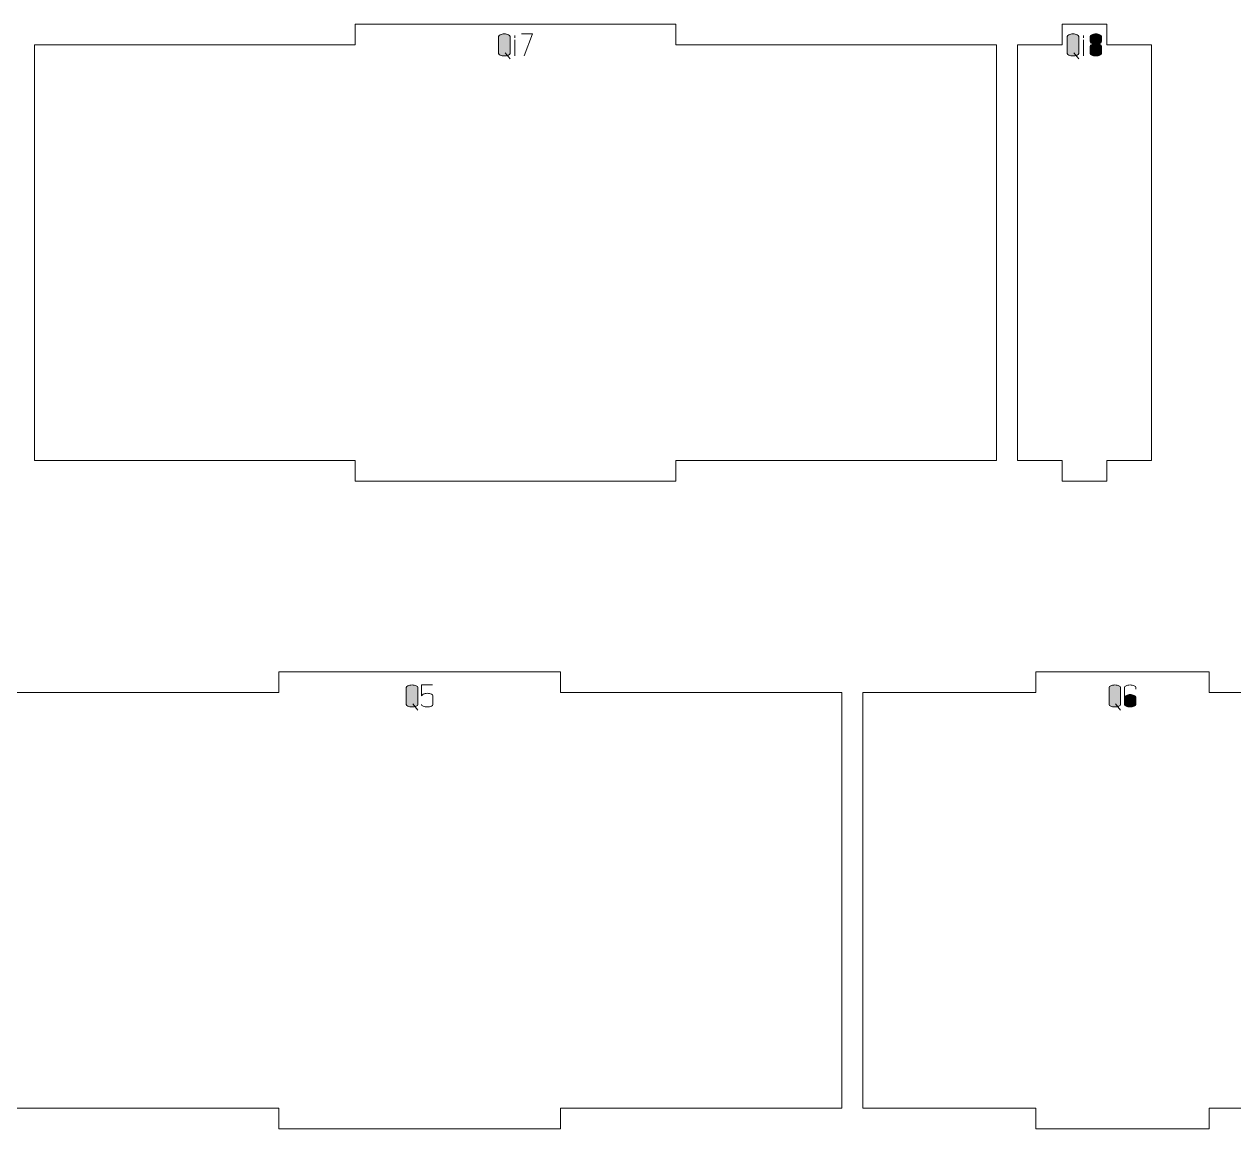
# Model space of a CAD drawing. Header units: centimetres. Extents: x -249 to 275, y -506 to 461.
# Drawn here: x 77.94 to 95.42, y 132.73 to 148.68 of the extents above; entities that cross this region are included whole.
import ezdxf

# ---------------------------------------------------------------- set-up
doc = ezdxf.new("R2010")
doc.units = ezdxf.units.CM
doc.header["$MEASUREMENT"] = 0
doc.layers.add('Capa 1', color=7, linetype='Continuous')

msp = doc.modelspace()

# ---------------------------------------------------------------- hatches: boundary and pattern name
at = {"layer": 'Capa 1', "true_color": 0x3e4095}
h = msp.add_hatch(color=175, dxfattribs=at)
edge = h.paths.add_edge_path()
edge.add_spline(control_points=[(84.79871, 148.26061), (84.79871, 148.25083), (84.80658, 148.2425), (84.82233, 148.23562), (84.83807, 148.22874), (84.85772, 148.2253), (84.88126, 148.2253), (84.9048, 148.2253), (84.92445, 148.22874), (84.94019, 148.23562), (84.95594, 148.2425), (84.96381, 148.25083), (84.96381, 148.26061), (84.96381, 148.26061), (84.96381, 148.50643), (84.96381, 148.50643), (84.96381, 148.51621), (84.95594, 148.52454), (84.94019, 148.53142), (84.92445, 148.5383), (84.9048, 148.54174), (84.88126, 148.54174), (84.85772, 148.54174), (84.83807, 148.5383), (84.82233, 148.53142), (84.80658, 148.52454), (84.79871, 148.51621), (84.79871, 148.50643), (84.79871, 148.50643), (84.79871, 148.26061), (84.79871, 148.26061)], knot_values=[0, 0, 0, 0, 0.1, 0.1, 0.1, 0.2, 0.2, 0.2, 0.3, 0.3, 0.3, 0.4, 0.4, 0.4, 0.5, 0.5, 0.5, 0.6, 0.6, 0.6, 0.7, 0.7, 0.7, 0.8, 0.8, 0.8, 0.9, 0.9, 0.9, 1, 1, 1, 1], degree=3, periodic=1)
h = msp.add_hatch(color=175, dxfattribs=at)
edge = h.paths.add_edge_path()
edge.add_spline(control_points=[(84.96381, 148.26061), (84.96381, 148.25083), (84.95594, 148.2425), (84.94019, 148.23562), (84.92445, 148.22874), (84.9048, 148.2253), (84.88126, 148.2253), (84.85772, 148.2253), (84.83807, 148.22874), (84.82233, 148.23562), (84.80658, 148.2425), (84.79871, 148.25083), (84.79871, 148.26061), (84.79871, 148.26061), (84.79871, 148.50643), (84.79871, 148.50643), (84.79871, 148.51621), (84.80658, 148.52454), (84.82233, 148.53142), (84.83807, 148.5383), (84.85772, 148.54174), (84.88126, 148.54174), (84.9048, 148.54174), (84.92445, 148.5383), (84.94019, 148.53142), (84.95594, 148.52454), (84.96381, 148.51621), (84.96381, 148.50643), (84.96381, 148.50643), (84.96381, 148.26061), (84.96381, 148.26061)], knot_values=[0, 0, 0, 0, 0.1, 0.1, 0.1, 0.2, 0.2, 0.2, 0.3, 0.3, 0.3, 0.4, 0.4, 0.4, 0.5, 0.5, 0.5, 0.6, 0.6, 0.6, 0.7, 0.7, 0.7, 0.8, 0.8, 0.8, 0.9, 0.9, 0.9, 1, 1, 1, 1], degree=3, periodic=1)
h = msp.add_hatch(color=175, dxfattribs=at)
edge = h.paths.add_edge_path()
edge.add_spline(control_points=[(85.03397, 148.48808), (85.03397, 148.48808), (85.03443, 148.52064), (85.03443, 148.52064), (85.03443, 148.52064), (85.03397, 148.48808), (85.03397, 148.48808)], knot_values=[0, 0, 0, 0, 0.5, 0.5, 0.5, 1, 1, 1, 1], degree=3, periodic=1)
h = msp.add_hatch(color=175, dxfattribs=at)
edge = h.paths.add_edge_path()
edge.add_spline(control_points=[(85.03397, 148.2253), (85.03397, 148.2253), (85.03397, 148.45919), (85.03397, 148.45919), (85.03397, 148.45919), (85.03397, 148.2253), (85.03397, 148.2253)], knot_values=[0, 0, 0, 0, 0.5, 0.5, 0.5, 1, 1, 1, 1], degree=3, periodic=1)
h = msp.add_hatch(color=175, dxfattribs=at)
edge = h.paths.add_edge_path()
edge.add_spline(control_points=[(85.16743, 148.2253), (85.16743, 148.2253), (85.28851, 148.54174), (85.28851, 148.54174), (85.28851, 148.54174), (85.12891, 148.54174), (85.12891, 148.54174), (85.12891, 148.54174), (85.28851, 148.54174), (85.28851, 148.54174), (85.28851, 148.54174), (85.16743, 148.2253), (85.16743, 148.2253)], knot_values=[0, 0, 0, 0, 0.25, 0.25, 0.25, 0.5, 0.5, 0.5, 0.75, 0.75, 0.75, 1, 1, 1, 1], degree=3, periodic=1)
h = msp.add_hatch(color=175, dxfattribs=at)
edge = h.paths.add_edge_path()
edge.add_spline(control_points=[(93.01522, 148.26061), (93.01522, 148.25083), (93.02309, 148.2425), (93.03884, 148.23562), (93.05458, 148.22874), (93.07423, 148.2253), (93.09777, 148.2253), (93.12131, 148.2253), (93.14096, 148.22874), (93.1567, 148.23562), (93.17245, 148.2425), (93.18032, 148.25083), (93.18032, 148.26061), (93.18032, 148.26061), (93.18032, 148.50643), (93.18032, 148.50643), (93.18032, 148.51621), (93.17245, 148.52454), (93.1567, 148.53142), (93.14096, 148.5383), (93.12131, 148.54174), (93.09777, 148.54174), (93.07423, 148.54174), (93.05458, 148.5383), (93.03884, 148.53142), (93.02309, 148.52454), (93.01522, 148.51621), (93.01522, 148.50643), (93.01522, 148.50643), (93.01522, 148.26061), (93.01522, 148.26061)], knot_values=[0, 0, 0, 0, 0.1, 0.1, 0.1, 0.2, 0.2, 0.2, 0.3, 0.3, 0.3, 0.4, 0.4, 0.4, 0.5, 0.5, 0.5, 0.6, 0.6, 0.6, 0.7, 0.7, 0.7, 0.8, 0.8, 0.8, 0.9, 0.9, 0.9, 1, 1, 1, 1], degree=3, periodic=1)
h = msp.add_hatch(color=175, dxfattribs=at)
edge = h.paths.add_edge_path()
edge.add_spline(control_points=[(93.18032, 148.26061), (93.18032, 148.25083), (93.17245, 148.2425), (93.1567, 148.23562), (93.14096, 148.22874), (93.12131, 148.2253), (93.09777, 148.2253), (93.07423, 148.2253), (93.05458, 148.22874), (93.03884, 148.23562), (93.02309, 148.2425), (93.01522, 148.25083), (93.01522, 148.26061), (93.01522, 148.26061), (93.01522, 148.50643), (93.01522, 148.50643), (93.01522, 148.51621), (93.02309, 148.52454), (93.03884, 148.53142), (93.05458, 148.5383), (93.07423, 148.54174), (93.09777, 148.54174), (93.12131, 148.54174), (93.14096, 148.5383), (93.1567, 148.53142), (93.17245, 148.52454), (93.18032, 148.51621), (93.18032, 148.50643), (93.18032, 148.50643), (93.18032, 148.26061), (93.18032, 148.26061)], knot_values=[0, 0, 0, 0, 0.1, 0.1, 0.1, 0.2, 0.2, 0.2, 0.3, 0.3, 0.3, 0.4, 0.4, 0.4, 0.5, 0.5, 0.5, 0.6, 0.6, 0.6, 0.7, 0.7, 0.7, 0.8, 0.8, 0.8, 0.9, 0.9, 0.9, 1, 1, 1, 1], degree=3, periodic=1)
h = msp.add_hatch(color=175, dxfattribs=at)
edge = h.paths.add_edge_path()
edge.add_spline(control_points=[(93.25048, 148.48808), (93.25048, 148.48808), (93.25094, 148.52064), (93.25094, 148.52064), (93.25094, 148.52064), (93.25048, 148.48808), (93.25048, 148.48808)], knot_values=[0, 0, 0, 0, 0.5, 0.5, 0.5, 1, 1, 1, 1], degree=3, periodic=1)
h = msp.add_hatch(color=175, dxfattribs=at)
edge = h.paths.add_edge_path()
edge.add_spline(control_points=[(93.25048, 148.2253), (93.25048, 148.2253), (93.25048, 148.45919), (93.25048, 148.45919), (93.25048, 148.45919), (93.25048, 148.2253), (93.25048, 148.2253)], knot_values=[0, 0, 0, 0, 0.5, 0.5, 0.5, 1, 1, 1, 1], degree=3, periodic=1)
h = msp.add_hatch(color=175, dxfattribs=at)
edge = h.paths.add_edge_path()
edge.add_spline(control_points=[(93.34542, 148.43213), (93.34542, 148.42418), (93.35108, 148.417), (93.36239, 148.41058), (93.3737, 148.40416), (93.39556, 148.39988), (93.42797, 148.39774), (93.46038, 148.39988), (93.48224, 148.40416), (93.49355, 148.41058), (93.50486, 148.417), (93.51052, 148.42418), (93.51052, 148.43213), (93.51052, 148.43213), (93.51052, 148.50643), (93.51052, 148.50643), (93.51052, 148.51621), (93.50265, 148.52454), (93.4869, 148.53142), (93.47116, 148.5383), (93.45151, 148.54174), (93.42797, 148.54174), (93.40443, 148.54174), (93.38478, 148.5383), (93.36904, 148.53142), (93.35329, 148.52454), (93.34542, 148.51621), (93.34542, 148.50643), (93.34542, 148.50643), (93.34542, 148.43213), (93.34542, 148.43213)], knot_values=[0, 0, 0, 0, 0.1, 0.1, 0.1, 0.2, 0.2, 0.2, 0.3, 0.3, 0.3, 0.4, 0.4, 0.4, 0.5, 0.5, 0.5, 0.6, 0.6, 0.6, 0.7, 0.7, 0.7, 0.8, 0.8, 0.8, 0.9, 0.9, 0.9, 1, 1, 1, 1], degree=3, periodic=1)
h = msp.add_hatch(color=175, dxfattribs=at)
edge = h.paths.add_edge_path()
edge.add_spline(control_points=[(93.42797, 148.2253), (93.40443, 148.2253), (93.38478, 148.22874), (93.36904, 148.23562), (93.35329, 148.2425), (93.34542, 148.25083), (93.34542, 148.26061), (93.34542, 148.26061), (93.34542, 148.3638), (93.34542, 148.3638), (93.34542, 148.37206), (93.35108, 148.37924), (93.36239, 148.38535), (93.3737, 148.39147), (93.39556, 148.3956), (93.42797, 148.39774), (93.39556, 148.39988), (93.3737, 148.40416), (93.36239, 148.41058), (93.35108, 148.417), (93.34542, 148.42418), (93.34542, 148.43213), (93.34542, 148.43213), (93.34542, 148.50643), (93.34542, 148.50643), (93.34542, 148.51621), (93.35329, 148.52454), (93.36904, 148.53142), (93.38478, 148.5383), (93.40443, 148.54174), (93.42797, 148.54174), (93.45151, 148.54174), (93.47116, 148.5383), (93.4869, 148.53142), (93.50265, 148.52454), (93.51052, 148.51621), (93.51052, 148.50643), (93.51052, 148.50643), (93.51052, 148.43213), (93.51052, 148.43213), (93.51052, 148.42418), (93.50486, 148.417), (93.49355, 148.41058), (93.48224, 148.40416), (93.46038, 148.39988), (93.42797, 148.39774), (93.46038, 148.3956), (93.48224, 148.39147), (93.49355, 148.38535), (93.50486, 148.37924), (93.51052, 148.37206), (93.51052, 148.3638), (93.51052, 148.3638), (93.51052, 148.26061), (93.51052, 148.26061), (93.51052, 148.25083), (93.50265, 148.2425), (93.4869, 148.23562), (93.47116, 148.22874), (93.45151, 148.2253), (93.42797, 148.2253)], knot_values=[0, 0, 0, 0, 0.05, 0.05, 0.05, 0.1, 0.1, 0.1, 0.15, 0.15, 0.15, 0.2, 0.2, 0.2, 0.25, 0.25, 0.25, 0.3, 0.3, 0.3, 0.35, 0.35, 0.35, 0.4, 0.4, 0.4, 0.45, 0.45, 0.45, 0.5, 0.5, 0.5, 0.55, 0.55, 0.55, 0.6, 0.6, 0.6, 0.65, 0.65, 0.65, 0.7, 0.7, 0.7, 0.75, 0.75, 0.75, 0.8, 0.8, 0.8, 0.85, 0.85, 0.85, 0.9, 0.9, 0.9, 0.95, 0.95, 0.95, 1, 1, 1, 1], degree=3, periodic=1)
h = msp.add_hatch(color=175, dxfattribs=at)
edge = h.paths.add_edge_path()
edge.add_spline(control_points=[(93.34542, 148.26061), (93.34542, 148.25083), (93.35329, 148.2425), (93.36904, 148.23562), (93.38478, 148.22874), (93.40443, 148.2253), (93.42797, 148.2253), (93.45151, 148.2253), (93.47116, 148.22874), (93.4869, 148.23562), (93.50265, 148.2425), (93.51052, 148.25083), (93.51052, 148.26061), (93.51052, 148.26061), (93.51052, 148.3638), (93.51052, 148.3638), (93.51052, 148.37206), (93.50486, 148.37924), (93.49355, 148.38535), (93.48224, 148.39147), (93.46038, 148.3956), (93.42797, 148.39774), (93.39556, 148.3956), (93.3737, 148.39147), (93.36239, 148.38535), (93.35108, 148.37924), (93.34542, 148.37206), (93.34542, 148.3638), (93.34542, 148.3638), (93.34542, 148.26061), (93.34542, 148.26061)], knot_values=[0, 0, 0, 0, 0.1, 0.1, 0.1, 0.2, 0.2, 0.2, 0.3, 0.3, 0.3, 0.4, 0.4, 0.4, 0.5, 0.5, 0.5, 0.6, 0.6, 0.6, 0.7, 0.7, 0.7, 0.8, 0.8, 0.8, 0.9, 0.9, 0.9, 1, 1, 1, 1], degree=3, periodic=1)
h = msp.add_hatch(color=175, dxfattribs=at)
edge = h.paths.add_edge_path()
edge.add_spline(control_points=[(84.96335, 148.18036), (84.96335, 148.18036), (84.89273, 148.26979), (84.89273, 148.26979), (84.89273, 148.26979), (84.96335, 148.18036), (84.96335, 148.18036)], knot_values=[0, 0, 0, 0, 0.5, 0.5, 0.5, 1, 1, 1, 1], degree=3, periodic=1)
h = msp.add_hatch(color=175, dxfattribs=at)
edge = h.paths.add_edge_path()
edge.add_spline(control_points=[(93.17986, 148.18036), (93.17986, 148.18036), (93.10924, 148.26979), (93.10924, 148.26979), (93.10924, 148.26979), (93.17986, 148.18036), (93.17986, 148.18036)], knot_values=[0, 0, 0, 0, 0.5, 0.5, 0.5, 1, 1, 1, 1], degree=3, periodic=1)
h = msp.add_hatch(color=175, dxfattribs=at)
edge = h.paths.add_edge_path()
edge.add_spline(control_points=[(83.46508, 138.85955), (83.46508, 138.84977), (83.47295, 138.84144), (83.4887, 138.83456), (83.50444, 138.82768), (83.52409, 138.82424), (83.54763, 138.82424), (83.57117, 138.82424), (83.59082, 138.82768), (83.60656, 138.83456), (83.62231, 138.84144), (83.63018, 138.84977), (83.63018, 138.85955), (83.63018, 138.85955), (83.63018, 139.10537), (83.63018, 139.10537), (83.63018, 139.11515), (83.62231, 139.12348), (83.60656, 139.13036), (83.59082, 139.13724), (83.57117, 139.14068), (83.54763, 139.14068), (83.52409, 139.14068), (83.50444, 139.13724), (83.4887, 139.13036), (83.47295, 139.12348), (83.46508, 139.11515), (83.46508, 139.10537), (83.46508, 139.10537), (83.46508, 138.85955), (83.46508, 138.85955)], knot_values=[0, 0, 0, 0, 0.1, 0.1, 0.1, 0.2, 0.2, 0.2, 0.3, 0.3, 0.3, 0.4, 0.4, 0.4, 0.5, 0.5, 0.5, 0.6, 0.6, 0.6, 0.7, 0.7, 0.7, 0.8, 0.8, 0.8, 0.9, 0.9, 0.9, 1, 1, 1, 1], degree=3, periodic=1)
h = msp.add_hatch(color=175, dxfattribs=at)
edge = h.paths.add_edge_path()
edge.add_spline(control_points=[(83.63018, 138.85955), (83.63018, 138.84977), (83.62231, 138.84144), (83.60656, 138.83456), (83.59082, 138.82768), (83.57117, 138.82424), (83.54763, 138.82424), (83.52409, 138.82424), (83.50444, 138.82768), (83.4887, 138.83456), (83.47295, 138.84144), (83.46508, 138.84977), (83.46508, 138.85955), (83.46508, 138.85955), (83.46508, 139.10537), (83.46508, 139.10537), (83.46508, 139.11515), (83.47295, 139.12348), (83.4887, 139.13036), (83.50444, 139.13724), (83.52409, 139.14068), (83.54763, 139.14068), (83.57117, 139.14068), (83.59082, 139.13724), (83.60656, 139.13036), (83.62231, 139.12348), (83.63018, 139.11515), (83.63018, 139.10537), (83.63018, 139.10537), (83.63018, 138.85955), (83.63018, 138.85955)], knot_values=[0, 0, 0, 0, 0.1, 0.1, 0.1, 0.2, 0.2, 0.2, 0.3, 0.3, 0.3, 0.4, 0.4, 0.4, 0.5, 0.5, 0.5, 0.6, 0.6, 0.6, 0.7, 0.7, 0.7, 0.8, 0.8, 0.8, 0.9, 0.9, 0.9, 1, 1, 1, 1], degree=3, periodic=1)
h = msp.add_hatch(color=175, dxfattribs=at)
edge = h.paths.add_edge_path()
edge.add_spline(control_points=[(83.76776, 138.82424), (83.74422, 138.82424), (83.72457, 138.82768), (83.70883, 138.83456), (83.69308, 138.84144), (83.68521, 138.84977), (83.68521, 138.85955), (83.68521, 138.84977), (83.69308, 138.84144), (83.70883, 138.83456), (83.72457, 138.82768), (83.74422, 138.82424), (83.76776, 138.82424), (83.7913, 138.82424), (83.81095, 138.82768), (83.82669, 138.83456), (83.84244, 138.84144), (83.85031, 138.84977), (83.85031, 138.85955), (83.85031, 138.85955), (83.85031, 138.98521), (83.85031, 138.98521), (83.85031, 138.995), (83.84244, 139.00333), (83.82669, 139.01021), (83.81095, 139.01709), (83.7913, 139.02053), (83.76776, 139.02053), (83.74636, 139.01869), (83.72985, 139.01624), (83.71823, 139.01319), (83.70661, 139.01013), (83.69561, 139.0008), (83.68521, 138.98521), (83.68521, 138.98521), (83.68521, 139.14068), (83.68521, 139.14068), (83.68521, 139.14068), (83.84481, 139.14068), (83.84481, 139.14068), (83.84481, 139.14068), (83.68521, 139.14068), (83.68521, 139.14068), (83.68521, 139.14068), (83.68521, 138.98521), (83.68521, 138.98521), (83.69561, 139.0008), (83.70661, 139.01013), (83.71823, 139.01319), (83.72985, 139.01624), (83.74636, 139.01869), (83.76776, 139.02053), (83.7913, 139.02053), (83.81095, 139.01709), (83.82669, 139.01021), (83.84244, 139.00333), (83.85031, 138.995), (83.85031, 138.98521), (83.85031, 138.98521), (83.85031, 138.85955), (83.85031, 138.85955), (83.85031, 138.84977), (83.84244, 138.84144), (83.82669, 138.83456), (83.81095, 138.82768), (83.7913, 138.82424), (83.76776, 138.82424)], knot_values=[0, 0, 0, 0, 0.04545455, 0.04545455, 0.04545455, 0.09090909, 0.09090909, 0.09090909, 0.13636364, 0.13636364, 0.13636364, 0.18181818, 0.18181818, 0.18181818, 0.22727273, 0.22727273, 0.22727273, 0.27272727, 0.27272727, 0.27272727, 0.31818182, 0.31818182, 0.31818182, 0.36363636, 0.36363636, 0.36363636, 0.40909091, 0.40909091, 0.40909091, 0.45454545, 0.45454545, 0.45454545, 0.5, 0.5, 0.5, 0.54545455, 0.54545455, 0.54545455, 0.59090909, 0.59090909, 0.59090909, 0.63636364, 0.63636364, 0.63636364, 0.68181818, 0.68181818, 0.68181818, 0.72727273, 0.72727273, 0.72727273, 0.77272727, 0.77272727, 0.77272727, 0.81818182, 0.81818182, 0.81818182, 0.86363636, 0.86363636, 0.86363636, 0.90909091, 0.90909091, 0.90909091, 0.95454545, 0.95454545, 0.95454545, 1, 1, 1, 1], degree=3, periodic=1)
h = msp.add_hatch(color=175, dxfattribs=at)
edge = h.paths.add_edge_path()
edge.add_spline(control_points=[(93.61963, 138.85955), (93.61963, 138.84977), (93.6275, 138.84144), (93.64325, 138.83456), (93.65899, 138.82768), (93.67864, 138.82424), (93.70218, 138.82424), (93.72572, 138.82424), (93.74537, 138.82768), (93.76111, 138.83456), (93.77686, 138.84144), (93.78473, 138.84977), (93.78473, 138.85955), (93.78473, 138.85955), (93.78473, 139.10537), (93.78473, 139.10537), (93.78473, 139.11515), (93.77686, 139.12348), (93.76111, 139.13036), (93.74537, 139.13724), (93.72572, 139.14068), (93.70218, 139.14068), (93.67864, 139.14068), (93.65899, 139.13724), (93.64325, 139.13036), (93.6275, 139.12348), (93.61963, 139.11515), (93.61963, 139.10537), (93.61963, 139.10537), (93.61963, 138.85955), (93.61963, 138.85955)], knot_values=[0, 0, 0, 0, 0.1, 0.1, 0.1, 0.2, 0.2, 0.2, 0.3, 0.3, 0.3, 0.4, 0.4, 0.4, 0.5, 0.5, 0.5, 0.6, 0.6, 0.6, 0.7, 0.7, 0.7, 0.8, 0.8, 0.8, 0.9, 0.9, 0.9, 1, 1, 1, 1], degree=3, periodic=1)
h = msp.add_hatch(color=175, dxfattribs=at)
edge = h.paths.add_edge_path()
edge.add_spline(control_points=[(93.78473, 138.85955), (93.78473, 138.84977), (93.77686, 138.84144), (93.76111, 138.83456), (93.74537, 138.82768), (93.72572, 138.82424), (93.70218, 138.82424), (93.67864, 138.82424), (93.65899, 138.82768), (93.64325, 138.83456), (93.6275, 138.84144), (93.61963, 138.84977), (93.61963, 138.85955), (93.61963, 138.85955), (93.61963, 139.10537), (93.61963, 139.10537), (93.61963, 139.11515), (93.6275, 139.12348), (93.64325, 139.13036), (93.65899, 139.13724), (93.67864, 139.14068), (93.70218, 139.14068), (93.72572, 139.14068), (93.74537, 139.13724), (93.76111, 139.13036), (93.77686, 139.12348), (93.78473, 139.11515), (93.78473, 139.10537), (93.78473, 139.10537), (93.78473, 138.85955), (93.78473, 138.85955)], knot_values=[0, 0, 0, 0, 0.1, 0.1, 0.1, 0.2, 0.2, 0.2, 0.3, 0.3, 0.3, 0.4, 0.4, 0.4, 0.5, 0.5, 0.5, 0.6, 0.6, 0.6, 0.7, 0.7, 0.7, 0.8, 0.8, 0.8, 0.9, 0.9, 0.9, 1, 1, 1, 1], degree=3, periodic=1)
h = msp.add_hatch(color=175, dxfattribs=at)
edge = h.paths.add_edge_path()
edge.add_spline(control_points=[(93.92231, 138.82424), (93.89877, 138.82424), (93.87912, 138.82768), (93.86338, 138.83456), (93.84763, 138.84144), (93.83976, 138.84977), (93.83976, 138.85955), (93.83976, 138.85955), (93.83976, 138.96641), (93.83976, 138.96641), (93.83976, 138.96641), (93.83976, 139.10537), (93.83976, 139.10537), (93.83976, 139.11515), (93.84763, 139.12348), (93.86338, 139.13036), (93.87912, 139.13724), (93.89877, 139.14068), (93.92231, 139.14068), (93.94585, 139.14068), (93.9655, 139.13724), (93.98124, 139.13036), (93.99699, 139.12348), (94.00486, 139.11515), (94.00486, 139.10537), (94.00486, 139.10537), (94.00486, 139.07969), (94.00486, 139.07969), (94.00486, 139.07969), (94.00486, 139.10537), (94.00486, 139.10537), (94.00486, 139.11515), (93.99699, 139.12348), (93.98124, 139.13036), (93.9655, 139.13724), (93.94585, 139.14068), (93.92231, 139.14068), (93.89877, 139.14068), (93.87912, 139.13724), (93.86338, 139.13036), (93.84763, 139.12348), (93.83976, 139.11515), (93.83976, 139.10537), (93.83976, 139.10537), (93.83976, 138.96641), (93.83976, 138.96641), (93.83976, 138.97558), (93.84931, 138.98376), (93.86842, 138.99094), (93.88753, 138.99813), (93.90549, 139.00172), (93.92231, 139.00172), (93.94585, 139.00172), (93.9655, 138.99828), (93.98124, 138.9914), (93.99699, 138.98452), (94.00486, 138.97619), (94.00486, 138.96641), (94.00486, 138.96641), (94.00486, 138.85955), (94.00486, 138.85955), (94.00486, 138.84977), (93.99699, 138.84144), (93.98124, 138.83456), (93.9655, 138.82768), (93.94585, 138.82424), (93.92231, 138.82424)], knot_values=[0, 0, 0, 0, 0.04545455, 0.04545455, 0.04545455, 0.09090909, 0.09090909, 0.09090909, 0.13636364, 0.13636364, 0.13636364, 0.18181818, 0.18181818, 0.18181818, 0.22727273, 0.22727273, 0.22727273, 0.27272727, 0.27272727, 0.27272727, 0.31818182, 0.31818182, 0.31818182, 0.36363636, 0.36363636, 0.36363636, 0.40909091, 0.40909091, 0.40909091, 0.45454545, 0.45454545, 0.45454545, 0.5, 0.5, 0.5, 0.54545455, 0.54545455, 0.54545455, 0.59090909, 0.59090909, 0.59090909, 0.63636364, 0.63636364, 0.63636364, 0.68181818, 0.68181818, 0.68181818, 0.72727273, 0.72727273, 0.72727273, 0.77272727, 0.77272727, 0.77272727, 0.81818182, 0.81818182, 0.81818182, 0.86363636, 0.86363636, 0.86363636, 0.90909091, 0.90909091, 0.90909091, 0.95454545, 0.95454545, 0.95454545, 1, 1, 1, 1], degree=3, periodic=1)
h = msp.add_hatch(color=175, dxfattribs=at)
edge = h.paths.add_edge_path()
edge.add_spline(control_points=[(93.83976, 138.85955), (93.83976, 138.84977), (93.84763, 138.84144), (93.86338, 138.83456), (93.87912, 138.82768), (93.89877, 138.82424), (93.92231, 138.82424), (93.94585, 138.82424), (93.9655, 138.82768), (93.98124, 138.83456), (93.99699, 138.84144), (94.00486, 138.84977), (94.00486, 138.85955), (94.00486, 138.85955), (94.00486, 138.96641), (94.00486, 138.96641), (94.00486, 138.97619), (93.99699, 138.98452), (93.98124, 138.9914), (93.9655, 138.99828), (93.94585, 139.00172), (93.92231, 139.00172), (93.90549, 139.00172), (93.88753, 138.99813), (93.86842, 138.99094), (93.84931, 138.98376), (93.83976, 138.97558), (93.83976, 138.96641), (93.83976, 138.96641), (93.83976, 138.85955), (93.83976, 138.85955)], knot_values=[0, 0, 0, 0, 0.1, 0.1, 0.1, 0.2, 0.2, 0.2, 0.3, 0.3, 0.3, 0.4, 0.4, 0.4, 0.5, 0.5, 0.5, 0.6, 0.6, 0.6, 0.7, 0.7, 0.7, 0.8, 0.8, 0.8, 0.9, 0.9, 0.9, 1, 1, 1, 1], degree=3, periodic=1)
h = msp.add_hatch(color=175, dxfattribs=at)
edge = h.paths.add_edge_path()
edge.add_spline(control_points=[(83.62972, 138.7793), (83.62972, 138.7793), (83.5591, 138.86873), (83.5591, 138.86873), (83.5591, 138.86873), (83.62972, 138.7793), (83.62972, 138.7793)], knot_values=[0, 0, 0, 0, 0.5, 0.5, 0.5, 1, 1, 1, 1], degree=3, periodic=1)
h = msp.add_hatch(color=175, dxfattribs=at)
edge = h.paths.add_edge_path()
edge.add_spline(control_points=[(93.78427, 138.7793), (93.78427, 138.7793), (93.71365, 138.86873), (93.71365, 138.86873), (93.71365, 138.86873), (93.78427, 138.7793), (93.78427, 138.7793)], knot_values=[0, 0, 0, 0, 0.5, 0.5, 0.5, 1, 1, 1, 1], degree=3, periodic=1)

# ---------------------------------------------------------------- linework, layer by layer
at = {"layer": 'Capa 1', "color": 240, "lineweight": 20}
for points in [[(78.09381, 148.3825), (78.09381, 148.3825), (78.09381, 142.3825), (78.09381, 142.3825), (78.09381, 142.3825), (82.72701, 142.3825), (82.72701, 142.3825), (82.72701, 142.3825), (82.72701, 142.0825), (82.72701, 142.0825), (82.72701, 142.0825), (87.36021, 142.0825), (87.36021, 142.0825), (87.36021, 142.0825), (87.36021, 142.3825), (87.36021, 142.3825), (87.36021, 142.3825), (91.99341, 142.3825), (91.99341, 142.3825), (91.99341, 142.3825), (91.99341, 148.3825), (91.99341, 148.3825), (91.99341, 148.3825), (87.36021, 148.3825), (87.36021, 148.3825), (87.36021, 148.3825), (87.36021, 148.6825), (87.36021, 148.6825), (87.36021, 148.6825), (82.72701, 148.6825), (82.72701, 148.6825), (82.72701, 148.6825), (82.72701, 148.3825), (82.72701, 148.3825), (82.72701, 148.3825), (78.09381, 148.3825), (78.09381, 148.3825)], [(92.29341, 148.3825), (92.29341, 148.3825), (92.29341, 142.3825), (92.29341, 142.3825), (92.29341, 142.3825), (92.93971, 142.3825), (92.93971, 142.3825), (92.93971, 142.3825), (92.93971, 142.0825), (92.93971, 142.0825), (92.93971, 142.0825), (93.58602, 142.0825), (93.58602, 142.0825), (93.58602, 142.0825), (93.58602, 142.3825), (93.58602, 142.3825), (93.58602, 142.3825), (94.23232, 142.3825), (94.23232, 142.3825), (94.23232, 142.3825), (94.23232, 148.3825), (94.23232, 148.3825), (94.23232, 148.3825), (93.58602, 148.3825), (93.58602, 148.3825), (93.58602, 148.3825), (93.58602, 148.6825), (93.58602, 148.6825), (93.58602, 148.6825), (92.93971, 148.6825), (92.93971, 148.6825), (92.93971, 148.6825), (92.93971, 148.3825), (92.93971, 148.3825), (92.93971, 148.3825), (92.29341, 148.3825), (92.29341, 148.3825)], [(77.55656, 139.03224), (77.55656, 139.03224), (77.55656, 133.03224), (77.55656, 133.03224), (77.55656, 133.03224), (81.62399, 133.03224), (81.62399, 133.03224), (81.62399, 133.03224), (81.62399, 132.73224), (81.62399, 132.73224), (81.62399, 132.73224), (85.69141, 132.73224), (85.69141, 132.73224), (85.69141, 132.73224), (85.69141, 133.03224), (85.69141, 133.03224), (85.69141, 133.03224), (89.75883, 133.03224), (89.75883, 133.03224), (89.75883, 133.03224), (89.75883, 139.03224), (89.75883, 139.03224), (89.75883, 139.03224), (85.69141, 139.03224), (85.69141, 139.03224), (85.69141, 139.03224), (85.69141, 139.33224), (85.69141, 139.33224), (85.69141, 139.33224), (81.62399, 139.33224), (81.62399, 139.33224), (81.62399, 139.33224), (81.62399, 139.03224), (81.62399, 139.03224), (81.62399, 139.03224), (77.55656, 139.03224), (77.55656, 139.03224)], [(90.05883, 139.03224), (90.05883, 139.03224), (90.05883, 133.03224), (90.05883, 133.03224), (90.05883, 133.03224), (92.56111, 133.03224), (92.56111, 133.03224), (92.56111, 133.03224), (92.56111, 132.73224), (92.56111, 132.73224), (92.56111, 132.73224), (95.06338, 132.73224), (95.06338, 132.73224), (95.06338, 132.73224), (95.06338, 133.03224), (95.06338, 133.03224), (95.06338, 133.03224), (97.56566, 133.03224), (97.56566, 133.03224), (97.56566, 133.03224), (97.56566, 139.03224), (97.56566, 139.03224), (97.56566, 139.03224), (95.06338, 139.03224), (95.06338, 139.03224), (95.06338, 139.03224), (95.06338, 139.33224), (95.06338, 139.33224), (95.06338, 139.33224), (92.56111, 139.33224), (92.56111, 139.33224), (92.56111, 139.33224), (92.56111, 139.03224), (92.56111, 139.03224), (92.56111, 139.03224), (90.05883, 139.03224), (90.05883, 139.03224)]]:
    msp.add_open_spline(points, degree=3, knots=[0, 0, 0, 0, 0.08333333, 0.08333333, 0.08333333, 0.16666667, 0.16666667, 0.16666667, 0.25, 0.25, 0.25, 0.33333333, 0.33333333, 0.33333333, 0.41666667, 0.41666667, 0.41666667, 0.5, 0.5, 0.5, 0.58333333, 0.58333333, 0.58333333, 0.66666667, 0.66666667, 0.66666667, 0.75, 0.75, 0.75, 0.83333333, 0.83333333, 0.83333333, 0.91666667, 0.91666667, 0.91666667, 1, 1, 1, 1], dxfattribs=at)
at = {"layer": 'Capa 1', "color": 114, "lineweight": 9}
for points, knots in [([(84.79871, 148.26061), (84.79871, 148.25083), (84.80658, 148.2425), (84.82233, 148.23562), (84.83807, 148.22874), (84.85772, 148.2253), (84.88126, 148.2253), (84.9048, 148.2253), (84.92445, 148.22874), (84.94019, 148.23562), (84.95594, 148.2425), (84.96381, 148.25083), (84.96381, 148.26061), (84.96381, 148.26061), (84.96381, 148.50643), (84.96381, 148.50643), (84.96381, 148.51621), (84.95594, 148.52454), (84.94019, 148.53142), (84.92445, 148.5383), (84.9048, 148.54174), (84.88126, 148.54174), (84.85772, 148.54174), (84.83807, 148.5383), (84.82233, 148.53142), (84.80658, 148.52454), (84.79871, 148.51621), (84.79871, 148.50643), (84.79871, 148.50643), (84.79871, 148.26061), (84.79871, 148.26061)], [0, 0, 0, 0, 0.1, 0.1, 0.1, 0.2, 0.2, 0.2, 0.3, 0.3, 0.3, 0.4, 0.4, 0.4, 0.5, 0.5, 0.5, 0.6, 0.6, 0.6, 0.7, 0.7, 0.7, 0.8, 0.8, 0.8, 0.9, 0.9, 0.9, 1, 1, 1, 1]), ([(84.96381, 148.26061), (84.96381, 148.25083), (84.95594, 148.2425), (84.94019, 148.23562), (84.92445, 148.22874), (84.9048, 148.2253), (84.88126, 148.2253), (84.85772, 148.2253), (84.83807, 148.22874), (84.82233, 148.23562), (84.80658, 148.2425), (84.79871, 148.25083), (84.79871, 148.26061), (84.79871, 148.26061), (84.79871, 148.50643), (84.79871, 148.50643), (84.79871, 148.51621), (84.80658, 148.52454), (84.82233, 148.53142), (84.83807, 148.5383), (84.85772, 148.54174), (84.88126, 148.54174), (84.9048, 148.54174), (84.92445, 148.5383), (84.94019, 148.53142), (84.95594, 148.52454), (84.96381, 148.51621), (84.96381, 148.50643), (84.96381, 148.50643), (84.96381, 148.26061), (84.96381, 148.26061)], [0, 0, 0, 0, 0.1, 0.1, 0.1, 0.2, 0.2, 0.2, 0.3, 0.3, 0.3, 0.4, 0.4, 0.4, 0.5, 0.5, 0.5, 0.6, 0.6, 0.6, 0.7, 0.7, 0.7, 0.8, 0.8, 0.8, 0.9, 0.9, 0.9, 1, 1, 1, 1]), ([(85.03397, 148.48808), (85.03397, 148.48808), (85.03443, 148.52064), (85.03443, 148.52064), (85.03443, 148.52064), (85.03397, 148.48808), (85.03397, 148.48808)], [0, 0, 0, 0, 0.5, 0.5, 0.5, 1, 1, 1, 1]), ([(85.03397, 148.2253), (85.03397, 148.2253), (85.03397, 148.45919), (85.03397, 148.45919), (85.03397, 148.45919), (85.03397, 148.2253), (85.03397, 148.2253)], [0, 0, 0, 0, 0.5, 0.5, 0.5, 1, 1, 1, 1]), ([(85.16743, 148.2253), (85.16743, 148.2253), (85.28851, 148.54174), (85.28851, 148.54174), (85.28851, 148.54174), (85.12891, 148.54174), (85.12891, 148.54174), (85.12891, 148.54174), (85.28851, 148.54174), (85.28851, 148.54174), (85.28851, 148.54174), (85.16743, 148.2253), (85.16743, 148.2253)], [0, 0, 0, 0, 0.25, 0.25, 0.25, 0.5, 0.5, 0.5, 0.75, 0.75, 0.75, 1, 1, 1, 1]), ([(93.01522, 148.26061), (93.01522, 148.25083), (93.02309, 148.2425), (93.03884, 148.23562), (93.05458, 148.22874), (93.07423, 148.2253), (93.09777, 148.2253), (93.12131, 148.2253), (93.14096, 148.22874), (93.1567, 148.23562), (93.17245, 148.2425), (93.18032, 148.25083), (93.18032, 148.26061), (93.18032, 148.26061), (93.18032, 148.50643), (93.18032, 148.50643), (93.18032, 148.51621), (93.17245, 148.52454), (93.1567, 148.53142), (93.14096, 148.5383), (93.12131, 148.54174), (93.09777, 148.54174), (93.07423, 148.54174), (93.05458, 148.5383), (93.03884, 148.53142), (93.02309, 148.52454), (93.01522, 148.51621), (93.01522, 148.50643), (93.01522, 148.50643), (93.01522, 148.26061), (93.01522, 148.26061)], [0, 0, 0, 0, 0.1, 0.1, 0.1, 0.2, 0.2, 0.2, 0.3, 0.3, 0.3, 0.4, 0.4, 0.4, 0.5, 0.5, 0.5, 0.6, 0.6, 0.6, 0.7, 0.7, 0.7, 0.8, 0.8, 0.8, 0.9, 0.9, 0.9, 1, 1, 1, 1]), ([(93.18032, 148.26061), (93.18032, 148.25083), (93.17245, 148.2425), (93.1567, 148.23562), (93.14096, 148.22874), (93.12131, 148.2253), (93.09777, 148.2253), (93.07423, 148.2253), (93.05458, 148.22874), (93.03884, 148.23562), (93.02309, 148.2425), (93.01522, 148.25083), (93.01522, 148.26061), (93.01522, 148.26061), (93.01522, 148.50643), (93.01522, 148.50643), (93.01522, 148.51621), (93.02309, 148.52454), (93.03884, 148.53142), (93.05458, 148.5383), (93.07423, 148.54174), (93.09777, 148.54174), (93.12131, 148.54174), (93.14096, 148.5383), (93.1567, 148.53142), (93.17245, 148.52454), (93.18032, 148.51621), (93.18032, 148.50643), (93.18032, 148.50643), (93.18032, 148.26061), (93.18032, 148.26061)], [0, 0, 0, 0, 0.1, 0.1, 0.1, 0.2, 0.2, 0.2, 0.3, 0.3, 0.3, 0.4, 0.4, 0.4, 0.5, 0.5, 0.5, 0.6, 0.6, 0.6, 0.7, 0.7, 0.7, 0.8, 0.8, 0.8, 0.9, 0.9, 0.9, 1, 1, 1, 1]), ([(93.25048, 148.48808), (93.25048, 148.48808), (93.25094, 148.52064), (93.25094, 148.52064), (93.25094, 148.52064), (93.25048, 148.48808), (93.25048, 148.48808)], [0, 0, 0, 0, 0.5, 0.5, 0.5, 1, 1, 1, 1]), ([(93.25048, 148.2253), (93.25048, 148.2253), (93.25048, 148.45919), (93.25048, 148.45919), (93.25048, 148.45919), (93.25048, 148.2253), (93.25048, 148.2253)], [0, 0, 0, 0, 0.5, 0.5, 0.5, 1, 1, 1, 1]), ([(93.34542, 148.43213), (93.34542, 148.42418), (93.35108, 148.417), (93.36239, 148.41058), (93.3737, 148.40416), (93.39556, 148.39988), (93.42797, 148.39774), (93.46038, 148.39988), (93.48224, 148.40416), (93.49355, 148.41058), (93.50486, 148.417), (93.51052, 148.42418), (93.51052, 148.43213), (93.51052, 148.43213), (93.51052, 148.50643), (93.51052, 148.50643), (93.51052, 148.51621), (93.50265, 148.52454), (93.4869, 148.53142), (93.47116, 148.5383), (93.45151, 148.54174), (93.42797, 148.54174), (93.40443, 148.54174), (93.38478, 148.5383), (93.36904, 148.53142), (93.35329, 148.52454), (93.34542, 148.51621), (93.34542, 148.50643), (93.34542, 148.50643), (93.34542, 148.43213), (93.34542, 148.43213)], [0, 0, 0, 0, 0.1, 0.1, 0.1, 0.2, 0.2, 0.2, 0.3, 0.3, 0.3, 0.4, 0.4, 0.4, 0.5, 0.5, 0.5, 0.6, 0.6, 0.6, 0.7, 0.7, 0.7, 0.8, 0.8, 0.8, 0.9, 0.9, 0.9, 1, 1, 1, 1]), ([(93.42797, 148.2253), (93.40443, 148.2253), (93.38478, 148.22874), (93.36904, 148.23562), (93.35329, 148.2425), (93.34542, 148.25083), (93.34542, 148.26061), (93.34542, 148.26061), (93.34542, 148.3638), (93.34542, 148.3638), (93.34542, 148.37206), (93.35108, 148.37924), (93.36239, 148.38535), (93.3737, 148.39147), (93.39556, 148.3956), (93.42797, 148.39774), (93.39556, 148.39988), (93.3737, 148.40416), (93.36239, 148.41058), (93.35108, 148.417), (93.34542, 148.42418), (93.34542, 148.43213), (93.34542, 148.43213), (93.34542, 148.50643), (93.34542, 148.50643), (93.34542, 148.51621), (93.35329, 148.52454), (93.36904, 148.53142), (93.38478, 148.5383), (93.40443, 148.54174), (93.42797, 148.54174), (93.45151, 148.54174), (93.47116, 148.5383), (93.4869, 148.53142), (93.50265, 148.52454), (93.51052, 148.51621), (93.51052, 148.50643), (93.51052, 148.50643), (93.51052, 148.43213), (93.51052, 148.43213), (93.51052, 148.42418), (93.50486, 148.417), (93.49355, 148.41058), (93.48224, 148.40416), (93.46038, 148.39988), (93.42797, 148.39774), (93.46038, 148.3956), (93.48224, 148.39147), (93.49355, 148.38535), (93.50486, 148.37924), (93.51052, 148.37206), (93.51052, 148.3638), (93.51052, 148.3638), (93.51052, 148.26061), (93.51052, 148.26061), (93.51052, 148.25083), (93.50265, 148.2425), (93.4869, 148.23562), (93.47116, 148.22874), (93.45151, 148.2253), (93.42797, 148.2253)], [0, 0, 0, 0, 0.05, 0.05, 0.05, 0.1, 0.1, 0.1, 0.15, 0.15, 0.15, 0.2, 0.2, 0.2, 0.25, 0.25, 0.25, 0.3, 0.3, 0.3, 0.35, 0.35, 0.35, 0.4, 0.4, 0.4, 0.45, 0.45, 0.45, 0.5, 0.5, 0.5, 0.55, 0.55, 0.55, 0.6, 0.6, 0.6, 0.65, 0.65, 0.65, 0.7, 0.7, 0.7, 0.75, 0.75, 0.75, 0.8, 0.8, 0.8, 0.85, 0.85, 0.85, 0.9, 0.9, 0.9, 0.95, 0.95, 0.95, 1, 1, 1, 1]), ([(93.34542, 148.26061), (93.34542, 148.25083), (93.35329, 148.2425), (93.36904, 148.23562), (93.38478, 148.22874), (93.40443, 148.2253), (93.42797, 148.2253), (93.45151, 148.2253), (93.47116, 148.22874), (93.4869, 148.23562), (93.50265, 148.2425), (93.51052, 148.25083), (93.51052, 148.26061), (93.51052, 148.26061), (93.51052, 148.3638), (93.51052, 148.3638), (93.51052, 148.37206), (93.50486, 148.37924), (93.49355, 148.38535), (93.48224, 148.39147), (93.46038, 148.3956), (93.42797, 148.39774), (93.39556, 148.3956), (93.3737, 148.39147), (93.36239, 148.38535), (93.35108, 148.37924), (93.34542, 148.37206), (93.34542, 148.3638), (93.34542, 148.3638), (93.34542, 148.26061), (93.34542, 148.26061)], [0, 0, 0, 0, 0.1, 0.1, 0.1, 0.2, 0.2, 0.2, 0.3, 0.3, 0.3, 0.4, 0.4, 0.4, 0.5, 0.5, 0.5, 0.6, 0.6, 0.6, 0.7, 0.7, 0.7, 0.8, 0.8, 0.8, 0.9, 0.9, 0.9, 1, 1, 1, 1]), ([(84.96335, 148.18036), (84.96335, 148.18036), (84.89273, 148.26979), (84.89273, 148.26979), (84.89273, 148.26979), (84.96335, 148.18036), (84.96335, 148.18036)], [0, 0, 0, 0, 0.5, 0.5, 0.5, 1, 1, 1, 1]), ([(93.17986, 148.18036), (93.17986, 148.18036), (93.10924, 148.26979), (93.10924, 148.26979), (93.10924, 148.26979), (93.17986, 148.18036), (93.17986, 148.18036)], [0, 0, 0, 0, 0.5, 0.5, 0.5, 1, 1, 1, 1]), ([(83.46508, 138.85955), (83.46508, 138.84977), (83.47295, 138.84144), (83.4887, 138.83456), (83.50444, 138.82768), (83.52409, 138.82424), (83.54763, 138.82424), (83.57117, 138.82424), (83.59082, 138.82768), (83.60656, 138.83456), (83.62231, 138.84144), (83.63018, 138.84977), (83.63018, 138.85955), (83.63018, 138.85955), (83.63018, 139.10537), (83.63018, 139.10537), (83.63018, 139.11515), (83.62231, 139.12348), (83.60656, 139.13036), (83.59082, 139.13724), (83.57117, 139.14068), (83.54763, 139.14068), (83.52409, 139.14068), (83.50444, 139.13724), (83.4887, 139.13036), (83.47295, 139.12348), (83.46508, 139.11515), (83.46508, 139.10537), (83.46508, 139.10537), (83.46508, 138.85955), (83.46508, 138.85955)], [0, 0, 0, 0, 0.1, 0.1, 0.1, 0.2, 0.2, 0.2, 0.3, 0.3, 0.3, 0.4, 0.4, 0.4, 0.5, 0.5, 0.5, 0.6, 0.6, 0.6, 0.7, 0.7, 0.7, 0.8, 0.8, 0.8, 0.9, 0.9, 0.9, 1, 1, 1, 1]), ([(83.63018, 138.85955), (83.63018, 138.84977), (83.62231, 138.84144), (83.60656, 138.83456), (83.59082, 138.82768), (83.57117, 138.82424), (83.54763, 138.82424), (83.52409, 138.82424), (83.50444, 138.82768), (83.4887, 138.83456), (83.47295, 138.84144), (83.46508, 138.84977), (83.46508, 138.85955), (83.46508, 138.85955), (83.46508, 139.10537), (83.46508, 139.10537), (83.46508, 139.11515), (83.47295, 139.12348), (83.4887, 139.13036), (83.50444, 139.13724), (83.52409, 139.14068), (83.54763, 139.14068), (83.57117, 139.14068), (83.59082, 139.13724), (83.60656, 139.13036), (83.62231, 139.12348), (83.63018, 139.11515), (83.63018, 139.10537), (83.63018, 139.10537), (83.63018, 138.85955), (83.63018, 138.85955)], [0, 0, 0, 0, 0.1, 0.1, 0.1, 0.2, 0.2, 0.2, 0.3, 0.3, 0.3, 0.4, 0.4, 0.4, 0.5, 0.5, 0.5, 0.6, 0.6, 0.6, 0.7, 0.7, 0.7, 0.8, 0.8, 0.8, 0.9, 0.9, 0.9, 1, 1, 1, 1]), ([(83.76776, 138.82424), (83.74422, 138.82424), (83.72457, 138.82768), (83.70883, 138.83456), (83.69308, 138.84144), (83.68521, 138.84977), (83.68521, 138.85955), (83.68521, 138.84977), (83.69308, 138.84144), (83.70883, 138.83456), (83.72457, 138.82768), (83.74422, 138.82424), (83.76776, 138.82424), (83.7913, 138.82424), (83.81095, 138.82768), (83.82669, 138.83456), (83.84244, 138.84144), (83.85031, 138.84977), (83.85031, 138.85955), (83.85031, 138.85955), (83.85031, 138.98521), (83.85031, 138.98521), (83.85031, 138.995), (83.84244, 139.00333), (83.82669, 139.01021), (83.81095, 139.01709), (83.7913, 139.02053), (83.76776, 139.02053), (83.74636, 139.01869), (83.72985, 139.01624), (83.71823, 139.01319), (83.70661, 139.01013), (83.69561, 139.0008), (83.68521, 138.98521), (83.68521, 138.98521), (83.68521, 139.14068), (83.68521, 139.14068), (83.68521, 139.14068), (83.84481, 139.14068), (83.84481, 139.14068), (83.84481, 139.14068), (83.68521, 139.14068), (83.68521, 139.14068), (83.68521, 139.14068), (83.68521, 138.98521), (83.68521, 138.98521), (83.69561, 139.0008), (83.70661, 139.01013), (83.71823, 139.01319), (83.72985, 139.01624), (83.74636, 139.01869), (83.76776, 139.02053), (83.7913, 139.02053), (83.81095, 139.01709), (83.82669, 139.01021), (83.84244, 139.00333), (83.85031, 138.995), (83.85031, 138.98521), (83.85031, 138.98521), (83.85031, 138.85955), (83.85031, 138.85955), (83.85031, 138.84977), (83.84244, 138.84144), (83.82669, 138.83456), (83.81095, 138.82768), (83.7913, 138.82424), (83.76776, 138.82424)], [0, 0, 0, 0, 0.04545455, 0.04545455, 0.04545455, 0.09090909, 0.09090909, 0.09090909, 0.13636364, 0.13636364, 0.13636364, 0.18181818, 0.18181818, 0.18181818, 0.22727273, 0.22727273, 0.22727273, 0.27272727, 0.27272727, 0.27272727, 0.31818182, 0.31818182, 0.31818182, 0.36363636, 0.36363636, 0.36363636, 0.40909091, 0.40909091, 0.40909091, 0.45454545, 0.45454545, 0.45454545, 0.5, 0.5, 0.5, 0.54545455, 0.54545455, 0.54545455, 0.59090909, 0.59090909, 0.59090909, 0.63636364, 0.63636364, 0.63636364, 0.68181818, 0.68181818, 0.68181818, 0.72727273, 0.72727273, 0.72727273, 0.77272727, 0.77272727, 0.77272727, 0.81818182, 0.81818182, 0.81818182, 0.86363636, 0.86363636, 0.86363636, 0.90909091, 0.90909091, 0.90909091, 0.95454545, 0.95454545, 0.95454545, 1, 1, 1, 1]), ([(93.61963, 138.85955), (93.61963, 138.84977), (93.6275, 138.84144), (93.64325, 138.83456), (93.65899, 138.82768), (93.67864, 138.82424), (93.70218, 138.82424), (93.72572, 138.82424), (93.74537, 138.82768), (93.76111, 138.83456), (93.77686, 138.84144), (93.78473, 138.84977), (93.78473, 138.85955), (93.78473, 138.85955), (93.78473, 139.10537), (93.78473, 139.10537), (93.78473, 139.11515), (93.77686, 139.12348), (93.76111, 139.13036), (93.74537, 139.13724), (93.72572, 139.14068), (93.70218, 139.14068), (93.67864, 139.14068), (93.65899, 139.13724), (93.64325, 139.13036), (93.6275, 139.12348), (93.61963, 139.11515), (93.61963, 139.10537), (93.61963, 139.10537), (93.61963, 138.85955), (93.61963, 138.85955)], [0, 0, 0, 0, 0.1, 0.1, 0.1, 0.2, 0.2, 0.2, 0.3, 0.3, 0.3, 0.4, 0.4, 0.4, 0.5, 0.5, 0.5, 0.6, 0.6, 0.6, 0.7, 0.7, 0.7, 0.8, 0.8, 0.8, 0.9, 0.9, 0.9, 1, 1, 1, 1]), ([(93.78473, 138.85955), (93.78473, 138.84977), (93.77686, 138.84144), (93.76111, 138.83456), (93.74537, 138.82768), (93.72572, 138.82424), (93.70218, 138.82424), (93.67864, 138.82424), (93.65899, 138.82768), (93.64325, 138.83456), (93.6275, 138.84144), (93.61963, 138.84977), (93.61963, 138.85955), (93.61963, 138.85955), (93.61963, 139.10537), (93.61963, 139.10537), (93.61963, 139.11515), (93.6275, 139.12348), (93.64325, 139.13036), (93.65899, 139.13724), (93.67864, 139.14068), (93.70218, 139.14068), (93.72572, 139.14068), (93.74537, 139.13724), (93.76111, 139.13036), (93.77686, 139.12348), (93.78473, 139.11515), (93.78473, 139.10537), (93.78473, 139.10537), (93.78473, 138.85955), (93.78473, 138.85955)], [0, 0, 0, 0, 0.1, 0.1, 0.1, 0.2, 0.2, 0.2, 0.3, 0.3, 0.3, 0.4, 0.4, 0.4, 0.5, 0.5, 0.5, 0.6, 0.6, 0.6, 0.7, 0.7, 0.7, 0.8, 0.8, 0.8, 0.9, 0.9, 0.9, 1, 1, 1, 1]), ([(93.92231, 138.82424), (93.89877, 138.82424), (93.87912, 138.82768), (93.86338, 138.83456), (93.84763, 138.84144), (93.83976, 138.84977), (93.83976, 138.85955), (93.83976, 138.85955), (93.83976, 138.96641), (93.83976, 138.96641), (93.83976, 138.96641), (93.83976, 139.10537), (93.83976, 139.10537), (93.83976, 139.11515), (93.84763, 139.12348), (93.86338, 139.13036), (93.87912, 139.13724), (93.89877, 139.14068), (93.92231, 139.14068), (93.94585, 139.14068), (93.9655, 139.13724), (93.98124, 139.13036), (93.99699, 139.12348), (94.00486, 139.11515), (94.00486, 139.10537), (94.00486, 139.10537), (94.00486, 139.07969), (94.00486, 139.07969), (94.00486, 139.07969), (94.00486, 139.10537), (94.00486, 139.10537), (94.00486, 139.11515), (93.99699, 139.12348), (93.98124, 139.13036), (93.9655, 139.13724), (93.94585, 139.14068), (93.92231, 139.14068), (93.89877, 139.14068), (93.87912, 139.13724), (93.86338, 139.13036), (93.84763, 139.12348), (93.83976, 139.11515), (93.83976, 139.10537), (93.83976, 139.10537), (93.83976, 138.96641), (93.83976, 138.96641), (93.83976, 138.97558), (93.84931, 138.98376), (93.86842, 138.99094), (93.88753, 138.99813), (93.90549, 139.00172), (93.92231, 139.00172), (93.94585, 139.00172), (93.9655, 138.99828), (93.98124, 138.9914), (93.99699, 138.98452), (94.00486, 138.97619), (94.00486, 138.96641), (94.00486, 138.96641), (94.00486, 138.85955), (94.00486, 138.85955), (94.00486, 138.84977), (93.99699, 138.84144), (93.98124, 138.83456), (93.9655, 138.82768), (93.94585, 138.82424), (93.92231, 138.82424)], [0, 0, 0, 0, 0.04545455, 0.04545455, 0.04545455, 0.09090909, 0.09090909, 0.09090909, 0.13636364, 0.13636364, 0.13636364, 0.18181818, 0.18181818, 0.18181818, 0.22727273, 0.22727273, 0.22727273, 0.27272727, 0.27272727, 0.27272727, 0.31818182, 0.31818182, 0.31818182, 0.36363636, 0.36363636, 0.36363636, 0.40909091, 0.40909091, 0.40909091, 0.45454545, 0.45454545, 0.45454545, 0.5, 0.5, 0.5, 0.54545455, 0.54545455, 0.54545455, 0.59090909, 0.59090909, 0.59090909, 0.63636364, 0.63636364, 0.63636364, 0.68181818, 0.68181818, 0.68181818, 0.72727273, 0.72727273, 0.72727273, 0.77272727, 0.77272727, 0.77272727, 0.81818182, 0.81818182, 0.81818182, 0.86363636, 0.86363636, 0.86363636, 0.90909091, 0.90909091, 0.90909091, 0.95454545, 0.95454545, 0.95454545, 1, 1, 1, 1]), ([(93.83976, 138.85955), (93.83976, 138.84977), (93.84763, 138.84144), (93.86338, 138.83456), (93.87912, 138.82768), (93.89877, 138.82424), (93.92231, 138.82424), (93.94585, 138.82424), (93.9655, 138.82768), (93.98124, 138.83456), (93.99699, 138.84144), (94.00486, 138.84977), (94.00486, 138.85955), (94.00486, 138.85955), (94.00486, 138.96641), (94.00486, 138.96641), (94.00486, 138.97619), (93.99699, 138.98452), (93.98124, 138.9914), (93.9655, 138.99828), (93.94585, 139.00172), (93.92231, 139.00172), (93.90549, 139.00172), (93.88753, 138.99813), (93.86842, 138.99094), (93.84931, 138.98376), (93.83976, 138.97558), (93.83976, 138.96641), (93.83976, 138.96641), (93.83976, 138.85955), (93.83976, 138.85955)], [0, 0, 0, 0, 0.1, 0.1, 0.1, 0.2, 0.2, 0.2, 0.3, 0.3, 0.3, 0.4, 0.4, 0.4, 0.5, 0.5, 0.5, 0.6, 0.6, 0.6, 0.7, 0.7, 0.7, 0.8, 0.8, 0.8, 0.9, 0.9, 0.9, 1, 1, 1, 1]), ([(83.62972, 138.7793), (83.62972, 138.7793), (83.5591, 138.86873), (83.5591, 138.86873), (83.5591, 138.86873), (83.62972, 138.7793), (83.62972, 138.7793)], [0, 0, 0, 0, 0.5, 0.5, 0.5, 1, 1, 1, 1]), ([(93.78427, 138.7793), (93.78427, 138.7793), (93.71365, 138.86873), (93.71365, 138.86873), (93.71365, 138.86873), (93.78427, 138.7793), (93.78427, 138.7793)], [0, 0, 0, 0, 0.5, 0.5, 0.5, 1, 1, 1, 1])]:
    msp.add_open_spline(points, degree=3, knots=knots, dxfattribs=at)

doc.saveas('drawing.dxf')
